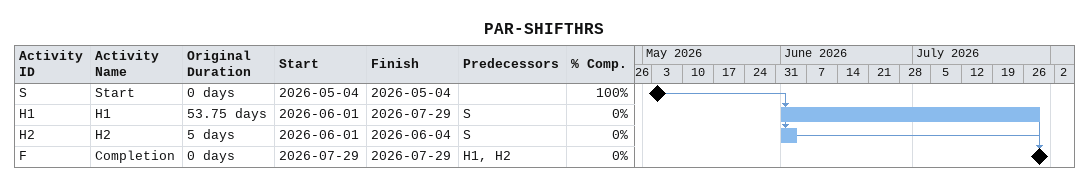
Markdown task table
PAR-SHIFTHRS

| ID | Task | Original duration | Start | Finish | Predecessors | % complete |
|---|---|---|---|---|---|---|
| S | Start | 0d | 2026-05-04 | 2026-05-04 |  | 100 |
| H1 | H1 | 53.75d | 2026-06-01 | 2026-07-29 | S | 0 |
| H2 | H2 | 5d | 2026-06-01 | 2026-06-04 | S | 0 |
| F | Completion | 0d | 2026-07-29 | 2026-07-29 | H1, H2 | 0 |
